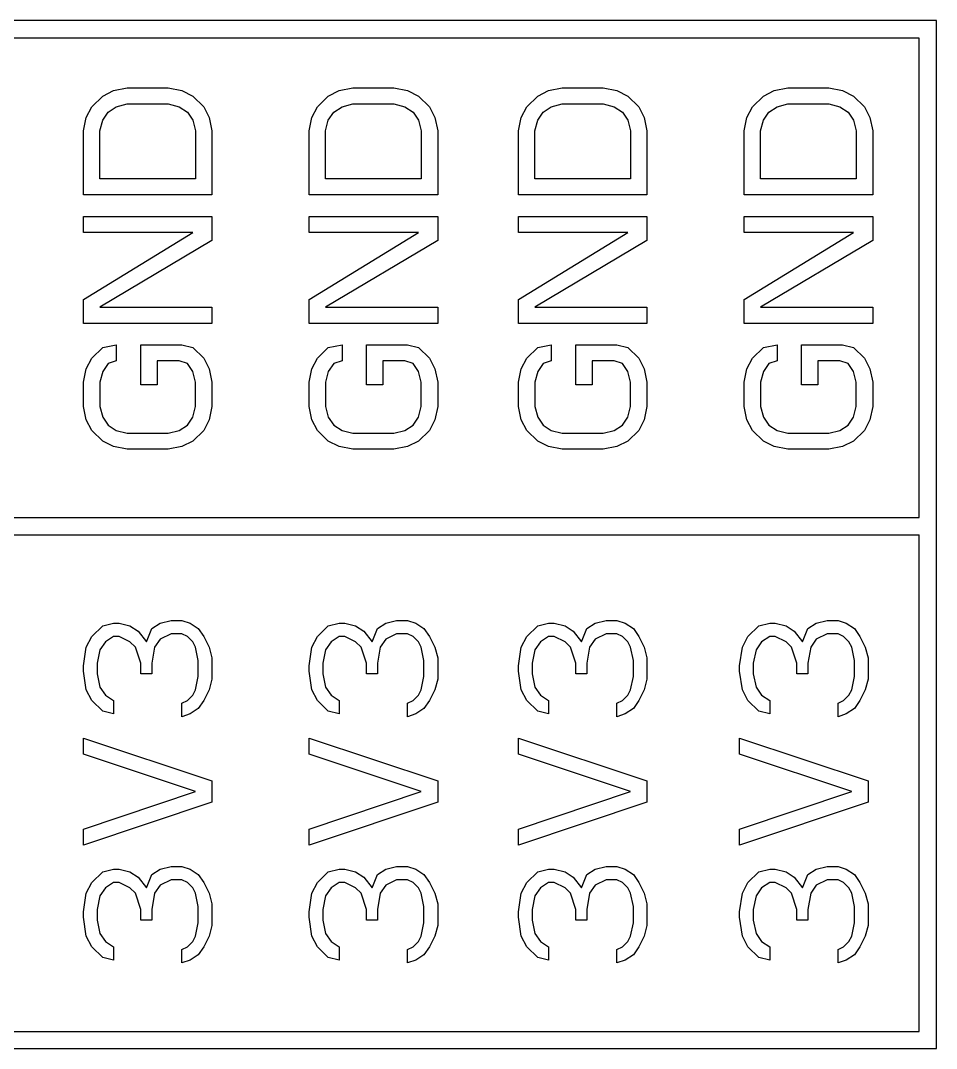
# Model space of a CAD drawing. Header units: millimetres. Extents: x 17383 to 35085, y 29540 to 59338.
# Drawn here: x 17473.86 to 17484.55, y 29677.6 to 29689.6 of the extents above; entities that cross this region are included whole.
import ezdxf

# ---------------------------------------------------------------- set-up
doc = ezdxf.new("R2010")
doc.units = ezdxf.units.MM

msp = doc.modelspace()

# ---------------------------------------------------------------- linework, layer by layer
at = {"color": 4, "linetype": 'Continuous'}
for p, q in [((17484.551, 29689.602), (17458.551, 29689.602)), ((17484.551, 29677.596), (17484.551, 29689.602)), ((17484.351, 29689.396), (17458.751, 29689.396)), ((17484.351, 29683.796), (17484.351, 29689.396)), ((17474.687, 29688.596), (17474.815, 29688.721)), ((17474.815, 29688.721), (17474.942, 29688.784)), ((17474.942, 29688.784), (17475.102, 29688.815)), ((17475.102, 29688.815), (17475.581, 29688.815)), ((17475.581, 29688.815), (17475.74, 29688.784)), ((17475.74, 29688.784), (17475.868, 29688.721)), ((17475.868, 29688.721), (17475.996, 29688.596)), ((17477.322, 29688.596), (17477.45, 29688.721)), ((17477.45, 29688.721), (17477.578, 29688.784)), ((17477.578, 29688.784), (17477.737, 29688.815)), ((17477.737, 29688.815), (17478.216, 29688.815)), ((17478.216, 29688.815), (17478.376, 29688.784)), ((17478.376, 29688.784), (17478.503, 29688.721)), ((17478.503, 29688.721), (17478.631, 29688.596)), ((17479.767, 29688.596), (17479.895, 29688.721)), ((17479.895, 29688.721), (17480.022, 29688.784)), ((17480.022, 29688.784), (17480.182, 29688.815)), ((17480.182, 29688.815), (17480.661, 29688.815)), ((17480.661, 29688.815), (17480.82, 29688.784)), ((17480.82, 29688.784), (17480.948, 29688.721)), ((17480.948, 29688.721), (17481.076, 29688.596)), ((17482.402, 29688.596), (17482.53, 29688.721)), ((17482.53, 29688.721), (17482.658, 29688.784)), ((17482.658, 29688.784), (17482.817, 29688.815)), ((17482.817, 29688.815), (17483.296, 29688.815)), ((17483.296, 29688.815), (17483.456, 29688.784)), ((17483.456, 29688.784), (17483.583, 29688.721)), ((17483.583, 29688.721), (17483.711, 29688.596)), ((17474.623, 29688.471), (17474.687, 29688.596)), ((17474.879, 29688.534), (17474.974, 29688.596)), ((17474.974, 29688.596), (17475.102, 29688.628)), ((17475.102, 29688.628), (17475.581, 29688.628)), ((17475.581, 29688.628), (17475.708, 29688.596)), ((17475.708, 29688.596), (17475.804, 29688.534)), ((17475.996, 29688.596), (17476.06, 29688.471)), ((17477.259, 29688.471), (17477.322, 29688.596)), ((17477.514, 29688.534), (17477.61, 29688.596)), ((17477.61, 29688.596), (17477.737, 29688.628)), ((17477.737, 29688.628), (17478.216, 29688.628)), ((17478.216, 29688.628), (17478.344, 29688.596)), ((17478.344, 29688.596), (17478.439, 29688.534)), ((17478.631, 29688.596), (17478.695, 29688.471)), ((17479.703, 29688.471), (17479.767, 29688.596)), ((17479.959, 29688.534), (17480.054, 29688.596)), ((17480.054, 29688.596), (17480.182, 29688.628)), ((17480.182, 29688.628), (17480.661, 29688.628)), ((17480.661, 29688.628), (17480.788, 29688.596)), ((17480.788, 29688.596), (17480.884, 29688.534)), ((17481.076, 29688.596), (17481.14, 29688.471)), ((17482.339, 29688.471), (17482.402, 29688.596)), ((17482.594, 29688.534), (17482.69, 29688.596)), ((17482.69, 29688.596), (17482.817, 29688.628)), ((17482.817, 29688.628), (17483.296, 29688.628)), ((17483.296, 29688.628), (17483.424, 29688.596)), ((17483.424, 29688.596), (17483.52, 29688.534)), ((17483.711, 29688.596), (17483.775, 29688.471)), ((17474.591, 29688.315), (17474.623, 29688.471)), ((17474.815, 29688.44), (17474.879, 29688.534)), ((17475.804, 29688.534), (17475.868, 29688.44)), ((17476.06, 29688.471), (17476.091, 29688.315)), ((17477.227, 29688.315), (17477.259, 29688.471)), ((17477.45, 29688.44), (17477.514, 29688.534)), ((17478.439, 29688.534), (17478.503, 29688.44)), ((17478.695, 29688.471), (17478.727, 29688.315)), ((17479.671, 29688.315), (17479.703, 29688.471)), ((17479.895, 29688.44), (17479.959, 29688.534)), ((17480.884, 29688.534), (17480.948, 29688.44)), ((17481.14, 29688.471), (17481.171, 29688.315)), ((17482.307, 29688.315), (17482.339, 29688.471)), ((17482.53, 29688.44), (17482.594, 29688.534)), ((17483.52, 29688.534), (17483.583, 29688.44)), ((17483.775, 29688.471), (17483.807, 29688.315)), ((17474.783, 29688.315), (17474.815, 29688.44)), ((17475.868, 29688.44), (17475.9, 29688.315)), ((17477.418, 29688.315), (17477.45, 29688.44)), ((17478.503, 29688.44), (17478.535, 29688.315)), ((17479.863, 29688.315), (17479.895, 29688.44)), ((17480.948, 29688.44), (17480.98, 29688.315)), ((17482.498, 29688.315), (17482.53, 29688.44)), ((17483.583, 29688.44), (17483.615, 29688.315)), ((17474.591, 29687.565), (17474.591, 29688.315)), ((17474.783, 29687.753), (17474.783, 29688.315)), ((17475.9, 29688.315), (17475.9, 29687.753)), ((17476.091, 29688.315), (17476.091, 29687.565)), ((17477.227, 29687.565), (17477.227, 29688.315)), ((17477.418, 29687.753), (17477.418, 29688.315)), ((17478.535, 29688.315), (17478.535, 29687.753)), ((17478.727, 29688.315), (17478.727, 29687.565)), ((17479.671, 29687.565), (17479.671, 29688.315)), ((17479.863, 29687.753), (17479.863, 29688.315)), ((17480.98, 29688.315), (17480.98, 29687.753)), ((17481.171, 29688.315), (17481.171, 29687.565)), ((17482.307, 29687.565), (17482.307, 29688.315)), ((17482.498, 29687.753), (17482.498, 29688.315)), ((17483.615, 29688.315), (17483.615, 29687.753)), ((17483.807, 29688.315), (17483.807, 29687.565)), ((17475.9, 29687.753), (17474.783, 29687.753)), ((17478.535, 29687.753), (17477.418, 29687.753)), ((17480.98, 29687.753), (17479.863, 29687.753)), ((17483.615, 29687.753), (17482.498, 29687.753)), ((17476.091, 29687.565), (17474.591, 29687.565)), ((17478.727, 29687.565), (17477.227, 29687.565)), ((17481.171, 29687.565), (17479.671, 29687.565)), ((17483.807, 29687.565), (17482.307, 29687.565)), ((17474.591, 29687.128), (17474.591, 29687.315)), ((17474.591, 29687.315), (17476.091, 29687.315)), ((17476.091, 29687.315), (17476.091, 29687.034)), ((17477.227, 29687.128), (17477.227, 29687.315)), ((17477.227, 29687.315), (17478.727, 29687.315)), ((17478.727, 29687.315), (17478.727, 29687.034)), ((17479.671, 29687.128), (17479.671, 29687.315)), ((17479.671, 29687.315), (17481.171, 29687.315)), ((17481.171, 29687.315), (17481.171, 29687.034)), ((17482.307, 29687.128), (17482.307, 29687.315)), ((17482.307, 29687.315), (17483.807, 29687.315)), ((17483.807, 29687.315), (17483.807, 29687.034)), ((17474.591, 29686.346), (17475.868, 29687.128)), ((17475.868, 29687.128), (17474.591, 29687.128)), ((17476.091, 29687.034), (17474.783, 29686.253)), ((17477.227, 29686.346), (17478.503, 29687.128)), ((17478.503, 29687.128), (17477.227, 29687.128)), ((17478.727, 29687.034), (17477.418, 29686.253)), ((17479.671, 29686.346), (17480.948, 29687.128)), ((17480.948, 29687.128), (17479.671, 29687.128)), ((17481.171, 29687.034), (17479.863, 29686.253)), ((17482.307, 29686.346), (17483.583, 29687.128)), ((17483.583, 29687.128), (17482.307, 29687.128)), ((17483.807, 29687.034), (17482.498, 29686.253)), ((17474.591, 29686.065), (17474.591, 29686.346)), ((17477.227, 29686.065), (17477.227, 29686.346)), ((17479.671, 29686.065), (17479.671, 29686.346)), ((17482.307, 29686.065), (17482.307, 29686.346)), ((17474.783, 29686.253), (17476.091, 29686.253)), ((17476.091, 29686.253), (17476.091, 29686.065)), ((17477.418, 29686.253), (17478.727, 29686.253)), ((17478.727, 29686.253), (17478.727, 29686.065)), ((17479.863, 29686.253), (17481.171, 29686.253)), ((17481.171, 29686.253), (17481.171, 29686.065)), ((17482.498, 29686.253), (17483.807, 29686.253)), ((17483.807, 29686.253), (17483.807, 29686.065)), ((17476.091, 29686.065), (17474.591, 29686.065)), ((17478.727, 29686.065), (17477.227, 29686.065)), ((17481.171, 29686.065), (17479.671, 29686.065)), ((17483.807, 29686.065), (17482.307, 29686.065)), ((17474.815, 29685.784), (17474.974, 29685.815)), ((17474.974, 29685.815), (17474.974, 29685.628)), ((17475.262, 29685.346), (17475.262, 29685.815)), ((17475.262, 29685.815), (17475.74, 29685.815)), ((17475.74, 29685.815), (17475.868, 29685.784)), ((17477.45, 29685.784), (17477.61, 29685.815)), ((17477.61, 29685.815), (17477.61, 29685.628)), ((17477.897, 29685.346), (17477.897, 29685.815)), ((17477.897, 29685.815), (17478.376, 29685.815)), ((17478.376, 29685.815), (17478.503, 29685.784)), ((17479.895, 29685.784), (17480.054, 29685.815)), ((17480.054, 29685.815), (17480.054, 29685.628)), ((17480.342, 29685.346), (17480.342, 29685.815)), ((17480.342, 29685.815), (17480.82, 29685.815)), ((17480.82, 29685.815), (17480.948, 29685.784)), ((17482.53, 29685.784), (17482.69, 29685.815)), ((17482.69, 29685.815), (17482.69, 29685.628)), ((17482.977, 29685.346), (17482.977, 29685.815)), ((17482.977, 29685.815), (17483.456, 29685.815)), ((17483.456, 29685.815), (17483.583, 29685.784)), ((17474.687, 29685.659), (17474.815, 29685.784)), ((17475.868, 29685.784), (17475.996, 29685.659)), ((17477.322, 29685.659), (17477.45, 29685.784)), ((17478.503, 29685.784), (17478.631, 29685.659)), ((17479.767, 29685.659), (17479.895, 29685.784)), ((17480.948, 29685.784), (17481.076, 29685.659)), ((17482.402, 29685.659), (17482.53, 29685.784)), ((17483.583, 29685.784), (17483.711, 29685.659)), ((17474.623, 29685.534), (17474.687, 29685.659)), ((17474.879, 29685.596), (17474.815, 29685.503)), ((17474.974, 29685.628), (17474.879, 29685.596)), ((17475.453, 29685.628), (17475.453, 29685.346)), ((17475.708, 29685.628), (17475.453, 29685.628)), ((17475.804, 29685.596), (17475.708, 29685.628)), ((17475.868, 29685.503), (17475.804, 29685.596)), ((17475.996, 29685.659), (17476.06, 29685.534)), ((17477.259, 29685.534), (17477.322, 29685.659)), ((17477.514, 29685.596), (17477.45, 29685.503)), ((17477.61, 29685.628), (17477.514, 29685.596)), ((17478.088, 29685.628), (17478.088, 29685.346)), ((17478.344, 29685.628), (17478.088, 29685.628)), ((17478.439, 29685.596), (17478.344, 29685.628)), ((17478.503, 29685.503), (17478.439, 29685.596)), ((17478.631, 29685.659), (17478.695, 29685.534)), ((17479.703, 29685.534), (17479.767, 29685.659)), ((17479.959, 29685.596), (17479.895, 29685.503)), ((17480.054, 29685.628), (17479.959, 29685.596)), ((17480.533, 29685.628), (17480.533, 29685.346)), ((17480.788, 29685.628), (17480.533, 29685.628)), ((17480.884, 29685.596), (17480.788, 29685.628)), ((17480.948, 29685.503), (17480.884, 29685.596)), ((17481.076, 29685.659), (17481.14, 29685.534)), ((17482.339, 29685.534), (17482.402, 29685.659)), ((17482.594, 29685.596), (17482.53, 29685.503)), ((17482.69, 29685.628), (17482.594, 29685.596)), ((17483.168, 29685.628), (17483.168, 29685.346)), ((17483.424, 29685.628), (17483.168, 29685.628)), ((17483.52, 29685.596), (17483.424, 29685.628)), ((17483.583, 29685.503), (17483.52, 29685.596)), ((17483.711, 29685.659), (17483.775, 29685.534)), ((17474.591, 29685.378), (17474.623, 29685.534)), ((17474.815, 29685.503), (17474.783, 29685.378)), ((17475.9, 29685.378), (17475.868, 29685.503)), ((17476.06, 29685.534), (17476.091, 29685.378)), ((17477.227, 29685.378), (17477.259, 29685.534)), ((17477.45, 29685.503), (17477.418, 29685.378)), ((17478.535, 29685.378), (17478.503, 29685.503)), ((17478.695, 29685.534), (17478.727, 29685.378)), ((17479.671, 29685.378), (17479.703, 29685.534)), ((17479.895, 29685.503), (17479.863, 29685.378)), ((17480.98, 29685.378), (17480.948, 29685.503)), ((17481.14, 29685.534), (17481.171, 29685.378)), ((17482.307, 29685.378), (17482.339, 29685.534)), ((17482.53, 29685.503), (17482.498, 29685.378)), ((17483.615, 29685.378), (17483.583, 29685.503)), ((17483.775, 29685.534), (17483.807, 29685.378)), ((17474.591, 29685.096), (17474.591, 29685.378)), ((17474.783, 29685.378), (17474.783, 29685.096)), ((17475.453, 29685.346), (17475.262, 29685.346)), ((17475.9, 29685.096), (17475.9, 29685.378)), ((17476.091, 29685.378), (17476.091, 29685.096)), ((17477.227, 29685.096), (17477.227, 29685.378)), ((17477.418, 29685.378), (17477.418, 29685.096)), ((17478.088, 29685.346), (17477.897, 29685.346)), ((17478.535, 29685.096), (17478.535, 29685.378)), ((17478.727, 29685.378), (17478.727, 29685.096)), ((17479.671, 29685.096), (17479.671, 29685.378)), ((17479.863, 29685.378), (17479.863, 29685.096)), ((17480.533, 29685.346), (17480.342, 29685.346)), ((17480.98, 29685.096), (17480.98, 29685.378)), ((17481.171, 29685.378), (17481.171, 29685.096)), ((17482.307, 29685.096), (17482.307, 29685.378)), ((17482.498, 29685.378), (17482.498, 29685.096)), ((17483.168, 29685.346), (17482.977, 29685.346)), ((17483.615, 29685.096), (17483.615, 29685.378)), ((17483.807, 29685.378), (17483.807, 29685.096)), ((17474.623, 29684.94), (17474.591, 29685.096)), ((17474.783, 29685.096), (17474.815, 29684.971)), ((17475.868, 29684.971), (17475.9, 29685.096)), ((17476.091, 29685.096), (17476.06, 29684.94)), ((17477.259, 29684.94), (17477.227, 29685.096)), ((17477.418, 29685.096), (17477.45, 29684.971)), ((17478.503, 29684.971), (17478.535, 29685.096)), ((17478.727, 29685.096), (17478.695, 29684.94)), ((17479.703, 29684.94), (17479.671, 29685.096)), ((17479.863, 29685.096), (17479.895, 29684.971)), ((17480.948, 29684.971), (17480.98, 29685.096)), ((17481.171, 29685.096), (17481.14, 29684.94)), ((17482.339, 29684.94), (17482.307, 29685.096)), ((17482.498, 29685.096), (17482.53, 29684.971)), ((17483.583, 29684.971), (17483.615, 29685.096)), ((17483.807, 29685.096), (17483.775, 29684.94)), ((17474.687, 29684.815), (17474.623, 29684.94)), ((17474.815, 29684.971), (17474.879, 29684.878)), ((17474.879, 29684.878), (17474.974, 29684.815)), ((17475.708, 29684.815), (17475.804, 29684.878)), ((17475.804, 29684.878), (17475.868, 29684.971)), ((17476.06, 29684.94), (17475.996, 29684.815)), ((17477.322, 29684.815), (17477.259, 29684.94)), ((17477.45, 29684.971), (17477.514, 29684.878)), ((17477.514, 29684.878), (17477.61, 29684.815)), ((17478.344, 29684.815), (17478.439, 29684.878)), ((17478.439, 29684.878), (17478.503, 29684.971)), ((17478.695, 29684.94), (17478.631, 29684.815)), ((17479.767, 29684.815), (17479.703, 29684.94)), ((17479.895, 29684.971), (17479.959, 29684.878)), ((17479.959, 29684.878), (17480.054, 29684.815)), ((17480.788, 29684.815), (17480.884, 29684.878)), ((17480.884, 29684.878), (17480.948, 29684.971)), ((17481.14, 29684.94), (17481.076, 29684.815)), ((17482.402, 29684.815), (17482.339, 29684.94)), ((17482.53, 29684.971), (17482.594, 29684.878)), ((17482.594, 29684.878), (17482.69, 29684.815)), ((17483.424, 29684.815), (17483.52, 29684.878)), ((17483.52, 29684.878), (17483.583, 29684.971)), ((17483.775, 29684.94), (17483.711, 29684.815)), ((17474.815, 29684.69), (17474.687, 29684.815)), ((17474.974, 29684.815), (17475.102, 29684.784)), ((17475.102, 29684.784), (17475.581, 29684.784)), ((17475.581, 29684.784), (17475.708, 29684.815)), ((17475.996, 29684.815), (17475.868, 29684.69)), ((17477.45, 29684.69), (17477.322, 29684.815)), ((17477.61, 29684.815), (17477.737, 29684.784)), ((17477.737, 29684.784), (17478.216, 29684.784)), ((17478.216, 29684.784), (17478.344, 29684.815)), ((17478.631, 29684.815), (17478.503, 29684.69)), ((17479.895, 29684.69), (17479.767, 29684.815)), ((17480.054, 29684.815), (17480.182, 29684.784)), ((17480.182, 29684.784), (17480.661, 29684.784)), ((17480.661, 29684.784), (17480.788, 29684.815)), ((17481.076, 29684.815), (17480.948, 29684.69)), ((17482.53, 29684.69), (17482.402, 29684.815)), ((17482.69, 29684.815), (17482.817, 29684.784)), ((17482.817, 29684.784), (17483.296, 29684.784)), ((17483.296, 29684.784), (17483.424, 29684.815)), ((17483.711, 29684.815), (17483.583, 29684.69)), ((17474.942, 29684.628), (17474.815, 29684.69)), ((17475.102, 29684.596), (17474.942, 29684.628)), ((17475.74, 29684.628), (17475.581, 29684.596)), ((17475.868, 29684.69), (17475.74, 29684.628)), ((17477.578, 29684.628), (17477.45, 29684.69)), ((17477.737, 29684.596), (17477.578, 29684.628)), ((17478.376, 29684.628), (17478.216, 29684.596)), ((17478.503, 29684.69), (17478.376, 29684.628)), ((17480.022, 29684.628), (17479.895, 29684.69)), ((17480.182, 29684.596), (17480.022, 29684.628)), ((17480.82, 29684.628), (17480.661, 29684.596)), ((17480.948, 29684.69), (17480.82, 29684.628)), ((17482.658, 29684.628), (17482.53, 29684.69)), ((17482.817, 29684.596), (17482.658, 29684.628)), ((17483.456, 29684.628), (17483.296, 29684.596)), ((17483.583, 29684.69), (17483.456, 29684.628)), ((17475.581, 29684.596), (17475.102, 29684.596)), ((17478.216, 29684.596), (17477.737, 29684.596)), ((17480.661, 29684.596), (17480.182, 29684.596)), ((17483.296, 29684.596), (17482.817, 29684.596)), ((17458.751, 29683.796), (17484.351, 29683.796)), ((17458.751, 29683.596), (17484.351, 29683.596)), ((17484.351, 29677.796), (17484.351, 29683.596)), ((17475.485, 29682.565), (17475.613, 29682.596)), ((17475.613, 29682.596), (17475.74, 29682.596)), ((17475.74, 29682.596), (17475.836, 29682.565)), ((17478.12, 29682.565), (17478.248, 29682.596)), ((17478.248, 29682.596), (17478.376, 29682.596)), ((17478.376, 29682.596), (17478.471, 29682.565)), ((17480.565, 29682.565), (17480.693, 29682.596)), ((17480.693, 29682.596), (17480.82, 29682.596)), ((17480.82, 29682.596), (17480.916, 29682.565)), ((17483.147, 29682.565), (17483.274, 29682.596)), ((17483.274, 29682.596), (17483.402, 29682.596)), ((17483.402, 29682.596), (17483.498, 29682.565)), ((17474.687, 29682.409), (17474.815, 29682.534)), ((17474.815, 29682.534), (17474.942, 29682.565)), ((17474.942, 29682.565), (17475.006, 29682.565)), ((17475.006, 29682.565), (17475.134, 29682.534)), ((17475.134, 29682.534), (17475.23, 29682.471)), ((17475.23, 29682.471), (17475.325, 29682.346)), ((17475.325, 29682.346), (17475.389, 29682.503)), ((17475.389, 29682.503), (17475.485, 29682.565)), ((17475.836, 29682.565), (17475.932, 29682.503)), ((17475.932, 29682.503), (17475.996, 29682.409)), ((17477.322, 29682.409), (17477.45, 29682.534)), ((17477.45, 29682.534), (17477.578, 29682.565)), ((17477.578, 29682.565), (17477.642, 29682.565)), ((17477.642, 29682.565), (17477.769, 29682.534)), ((17477.769, 29682.534), (17477.865, 29682.471)), ((17477.865, 29682.471), (17477.961, 29682.346)), ((17477.961, 29682.346), (17478.024, 29682.503)), ((17478.024, 29682.503), (17478.12, 29682.565)), ((17478.471, 29682.565), (17478.567, 29682.503)), ((17478.567, 29682.503), (17478.631, 29682.409)), ((17479.767, 29682.409), (17479.895, 29682.534)), ((17479.895, 29682.534), (17480.022, 29682.565)), ((17480.022, 29682.565), (17480.086, 29682.565)), ((17480.086, 29682.565), (17480.214, 29682.534)), ((17480.214, 29682.534), (17480.31, 29682.471)), ((17480.31, 29682.471), (17480.405, 29682.346)), ((17480.405, 29682.346), (17480.469, 29682.503)), ((17480.469, 29682.503), (17480.565, 29682.565)), ((17480.916, 29682.565), (17481.012, 29682.503)), ((17481.012, 29682.503), (17481.076, 29682.409)), ((17482.349, 29682.409), (17482.476, 29682.534)), ((17482.476, 29682.534), (17482.604, 29682.565)), ((17482.604, 29682.565), (17482.668, 29682.565)), ((17482.668, 29682.565), (17482.796, 29682.534)), ((17482.796, 29682.534), (17482.891, 29682.471)), ((17482.891, 29682.471), (17482.987, 29682.346)), ((17482.987, 29682.346), (17483.051, 29682.503)), ((17483.051, 29682.503), (17483.147, 29682.565)), ((17483.498, 29682.565), (17483.593, 29682.503)), ((17483.593, 29682.503), (17483.657, 29682.409)), ((17474.623, 29682.284), (17474.687, 29682.409)), ((17474.847, 29682.346), (17474.783, 29682.253)), ((17474.942, 29682.409), (17474.847, 29682.346)), ((17475.006, 29682.409), (17474.942, 29682.409)), ((17475.134, 29682.346), (17475.006, 29682.409)), ((17475.198, 29682.284), (17475.134, 29682.346)), ((17475.485, 29682.378), (17475.421, 29682.284)), ((17475.613, 29682.44), (17475.485, 29682.378)), ((17475.74, 29682.44), (17475.613, 29682.44)), ((17475.804, 29682.409), (17475.74, 29682.44)), ((17475.868, 29682.346), (17475.804, 29682.409)), ((17475.9, 29682.284), (17475.868, 29682.346)), ((17475.996, 29682.409), (17476.06, 29682.284)), ((17477.259, 29682.284), (17477.322, 29682.409)), ((17477.482, 29682.346), (17477.418, 29682.253)), ((17477.578, 29682.409), (17477.482, 29682.346)), ((17477.642, 29682.409), (17477.578, 29682.409)), ((17477.769, 29682.346), (17477.642, 29682.409)), ((17477.833, 29682.284), (17477.769, 29682.346)), ((17478.12, 29682.378), (17478.056, 29682.284)), ((17478.248, 29682.44), (17478.12, 29682.378)), ((17478.376, 29682.44), (17478.248, 29682.44)), ((17478.439, 29682.409), (17478.376, 29682.44)), ((17478.503, 29682.346), (17478.439, 29682.409)), ((17478.535, 29682.284), (17478.503, 29682.346)), ((17478.631, 29682.409), (17478.695, 29682.284)), ((17479.703, 29682.284), (17479.767, 29682.409)), ((17479.927, 29682.346), (17479.863, 29682.253)), ((17480.022, 29682.409), (17479.927, 29682.346)), ((17480.086, 29682.409), (17480.022, 29682.409)), ((17480.214, 29682.346), (17480.086, 29682.409)), ((17480.278, 29682.284), (17480.214, 29682.346)), ((17480.565, 29682.378), (17480.501, 29682.284)), ((17480.693, 29682.44), (17480.565, 29682.378)), ((17480.82, 29682.44), (17480.693, 29682.44)), ((17480.884, 29682.409), (17480.82, 29682.44)), ((17480.948, 29682.346), (17480.884, 29682.409)), ((17480.98, 29682.284), (17480.948, 29682.346)), ((17481.076, 29682.409), (17481.14, 29682.284)), ((17482.285, 29682.284), (17482.349, 29682.409)), ((17482.508, 29682.346), (17482.445, 29682.253)), ((17482.604, 29682.409), (17482.508, 29682.346)), ((17482.668, 29682.409), (17482.604, 29682.409)), ((17482.796, 29682.346), (17482.668, 29682.409)), ((17482.859, 29682.284), (17482.796, 29682.346)), ((17483.147, 29682.378), (17483.083, 29682.284)), ((17483.274, 29682.44), (17483.147, 29682.378)), ((17483.402, 29682.44), (17483.274, 29682.44)), ((17483.466, 29682.409), (17483.402, 29682.44)), ((17483.53, 29682.346), (17483.466, 29682.409)), ((17483.562, 29682.284), (17483.53, 29682.346)), ((17483.657, 29682.409), (17483.721, 29682.284)), ((17474.591, 29682.065), (17474.623, 29682.284)), ((17474.783, 29682.253), (17474.751, 29682.096)), ((17475.262, 29682.096), (17475.198, 29682.284)), ((17475.421, 29682.284), (17475.389, 29682.096)), ((17475.932, 29682.128), (17475.9, 29682.284)), ((17476.06, 29682.284), (17476.091, 29682.159)), ((17477.227, 29682.065), (17477.259, 29682.284)), ((17477.418, 29682.253), (17477.386, 29682.096)), ((17477.897, 29682.096), (17477.833, 29682.284)), ((17478.056, 29682.284), (17478.024, 29682.096)), ((17478.567, 29682.128), (17478.535, 29682.284)), ((17478.695, 29682.284), (17478.727, 29682.159)), ((17479.671, 29682.065), (17479.703, 29682.284)), ((17479.863, 29682.253), (17479.831, 29682.096)), ((17480.342, 29682.096), (17480.278, 29682.284)), ((17480.501, 29682.284), (17480.469, 29682.096)), ((17481.012, 29682.128), (17480.98, 29682.284)), ((17481.14, 29682.284), (17481.171, 29682.159)), ((17482.253, 29682.065), (17482.285, 29682.284)), ((17482.445, 29682.253), (17482.413, 29682.096)), ((17482.923, 29682.096), (17482.859, 29682.284)), ((17483.083, 29682.284), (17483.051, 29682.096)), ((17483.593, 29682.128), (17483.562, 29682.284)), ((17483.721, 29682.284), (17483.753, 29682.159)), ((17474.751, 29682.096), (17474.751, 29681.971)), ((17475.262, 29681.971), (17475.262, 29682.096)), ((17475.389, 29682.096), (17475.389, 29681.971)), ((17475.932, 29681.94), (17475.932, 29682.128)), ((17476.091, 29682.159), (17476.091, 29681.909)), ((17477.386, 29682.096), (17477.386, 29681.971)), ((17477.897, 29681.971), (17477.897, 29682.096)), ((17478.024, 29682.096), (17478.024, 29681.971)), ((17478.567, 29681.94), (17478.567, 29682.128)), ((17478.727, 29682.159), (17478.727, 29681.909)), ((17479.831, 29682.096), (17479.831, 29681.971)), ((17480.342, 29681.971), (17480.342, 29682.096)), ((17480.469, 29682.096), (17480.469, 29681.971)), ((17481.012, 29681.94), (17481.012, 29682.128)), ((17481.171, 29682.159), (17481.171, 29681.909)), ((17482.413, 29682.096), (17482.413, 29681.971)), ((17482.923, 29681.971), (17482.923, 29682.096)), ((17483.051, 29682.096), (17483.051, 29681.971)), ((17483.593, 29681.94), (17483.593, 29682.128)), ((17483.753, 29682.159), (17483.753, 29681.909)), ((17474.591, 29682.003), (17474.591, 29682.065)), ((17474.623, 29681.784), (17474.591, 29682.003)), ((17477.227, 29682.003), (17477.227, 29682.065)), ((17477.259, 29681.784), (17477.227, 29682.003)), ((17479.671, 29682.003), (17479.671, 29682.065)), ((17479.703, 29681.784), (17479.671, 29682.003)), ((17482.253, 29682.003), (17482.253, 29682.065)), ((17482.285, 29681.784), (17482.253, 29682.003)), ((17474.751, 29681.971), (17474.783, 29681.815)), ((17475.389, 29681.971), (17475.262, 29681.971)), ((17475.9, 29681.784), (17475.932, 29681.94)), ((17476.091, 29681.909), (17476.06, 29681.784)), ((17477.386, 29681.971), (17477.418, 29681.815)), ((17478.024, 29681.971), (17477.897, 29681.971)), ((17478.535, 29681.784), (17478.567, 29681.94)), ((17478.727, 29681.909), (17478.695, 29681.784)), ((17479.831, 29681.971), (17479.863, 29681.815)), ((17480.469, 29681.971), (17480.342, 29681.971)), ((17480.98, 29681.784), (17481.012, 29681.94)), ((17481.171, 29681.909), (17481.14, 29681.784)), ((17482.413, 29681.971), (17482.445, 29681.815)), ((17483.051, 29681.971), (17482.923, 29681.971)), ((17483.562, 29681.784), (17483.593, 29681.94)), ((17483.753, 29681.909), (17483.721, 29681.784)), ((17474.687, 29681.659), (17474.623, 29681.784)), ((17474.783, 29681.815), (17474.847, 29681.721)), ((17475.868, 29681.721), (17475.9, 29681.784)), ((17476.06, 29681.784), (17475.996, 29681.659)), ((17477.322, 29681.659), (17477.259, 29681.784)), ((17477.418, 29681.815), (17477.482, 29681.721)), ((17478.503, 29681.721), (17478.535, 29681.784)), ((17478.695, 29681.784), (17478.631, 29681.659)), ((17479.767, 29681.659), (17479.703, 29681.784)), ((17479.863, 29681.815), (17479.927, 29681.721)), ((17480.948, 29681.721), (17480.98, 29681.784)), ((17481.14, 29681.784), (17481.076, 29681.659)), ((17482.349, 29681.659), (17482.285, 29681.784)), ((17482.445, 29681.815), (17482.508, 29681.721)), ((17483.53, 29681.721), (17483.562, 29681.784)), ((17483.721, 29681.784), (17483.657, 29681.659)), ((17474.815, 29681.534), (17474.687, 29681.659)), ((17474.847, 29681.721), (17474.942, 29681.659)), ((17474.942, 29681.659), (17474.942, 29681.503)), ((17475.74, 29681.628), (17475.804, 29681.659)), ((17475.74, 29681.471), (17475.74, 29681.628)), ((17475.804, 29681.659), (17475.868, 29681.721)), ((17475.996, 29681.659), (17475.932, 29681.565)), ((17477.45, 29681.534), (17477.322, 29681.659)), ((17477.482, 29681.721), (17477.578, 29681.659)), ((17477.578, 29681.659), (17477.578, 29681.503)), ((17478.376, 29681.628), (17478.439, 29681.659)), ((17478.376, 29681.471), (17478.376, 29681.628)), ((17478.439, 29681.659), (17478.503, 29681.721)), ((17478.631, 29681.659), (17478.567, 29681.565)), ((17479.895, 29681.534), (17479.767, 29681.659)), ((17479.927, 29681.721), (17480.022, 29681.659)), ((17480.022, 29681.659), (17480.022, 29681.503)), ((17480.82, 29681.628), (17480.884, 29681.659)), ((17480.82, 29681.471), (17480.82, 29681.628)), ((17480.884, 29681.659), (17480.948, 29681.721)), ((17481.076, 29681.659), (17481.012, 29681.565)), ((17482.476, 29681.534), (17482.349, 29681.659)), ((17482.508, 29681.721), (17482.604, 29681.659)), ((17482.604, 29681.659), (17482.604, 29681.503)), ((17483.402, 29681.628), (17483.466, 29681.659)), ((17483.402, 29681.471), (17483.402, 29681.628)), ((17483.466, 29681.659), (17483.53, 29681.721)), ((17483.657, 29681.659), (17483.593, 29681.565)), ((17474.942, 29681.503), (17474.815, 29681.534)), ((17475.836, 29681.503), (17475.74, 29681.471)), ((17475.932, 29681.565), (17475.836, 29681.503)), ((17477.578, 29681.503), (17477.45, 29681.534)), ((17478.471, 29681.503), (17478.376, 29681.471)), ((17478.567, 29681.565), (17478.471, 29681.503)), ((17480.022, 29681.503), (17479.895, 29681.534)), ((17480.916, 29681.503), (17480.82, 29681.471)), ((17481.012, 29681.565), (17480.916, 29681.503)), ((17482.604, 29681.503), (17482.476, 29681.534)), ((17483.498, 29681.503), (17483.402, 29681.471)), ((17483.593, 29681.565), (17483.498, 29681.503)), ((17474.591, 29681.034), (17474.591, 29681.221)), ((17474.591, 29681.221), (17476.091, 29680.721)), ((17477.227, 29681.034), (17477.227, 29681.221)), ((17477.227, 29681.221), (17478.727, 29680.721)), ((17479.671, 29681.034), (17479.671, 29681.221)), ((17479.671, 29681.221), (17481.171, 29680.721)), ((17482.253, 29681.034), (17482.253, 29681.221)), ((17482.253, 29681.221), (17483.753, 29680.721)), ((17475.9, 29680.596), (17474.591, 29681.034)), ((17478.535, 29680.596), (17477.227, 29681.034)), ((17480.98, 29680.596), (17479.671, 29681.034)), ((17483.562, 29680.596), (17482.253, 29681.034)), ((17476.091, 29680.721), (17476.091, 29680.471)), ((17478.727, 29680.721), (17478.727, 29680.471)), ((17481.171, 29680.721), (17481.171, 29680.471)), ((17483.753, 29680.721), (17483.753, 29680.471)), ((17474.591, 29680.159), (17475.9, 29680.596)), ((17477.227, 29680.159), (17478.535, 29680.596)), ((17479.671, 29680.159), (17480.98, 29680.596)), ((17482.253, 29680.159), (17483.562, 29680.596)), ((17476.091, 29680.471), (17474.591, 29679.971)), ((17478.727, 29680.471), (17477.227, 29679.971)), ((17481.171, 29680.471), (17479.671, 29679.971)), ((17483.753, 29680.471), (17482.253, 29679.971)), ((17474.591, 29679.971), (17474.591, 29680.159)), ((17477.227, 29679.971), (17477.227, 29680.159)), ((17479.671, 29679.971), (17479.671, 29680.159)), ((17482.253, 29679.971), (17482.253, 29680.159)), ((17475.485, 29679.69), (17475.613, 29679.721)), ((17475.613, 29679.721), (17475.74, 29679.721)), ((17475.74, 29679.721), (17475.836, 29679.69)), ((17478.12, 29679.69), (17478.248, 29679.721)), ((17478.248, 29679.721), (17478.376, 29679.721)), ((17478.376, 29679.721), (17478.471, 29679.69)), ((17480.565, 29679.69), (17480.693, 29679.721)), ((17480.693, 29679.721), (17480.82, 29679.721)), ((17480.82, 29679.721), (17480.916, 29679.69)), ((17483.147, 29679.69), (17483.274, 29679.721)), ((17483.274, 29679.721), (17483.402, 29679.721)), ((17483.402, 29679.721), (17483.498, 29679.69)), ((17474.687, 29679.534), (17474.815, 29679.659)), ((17474.815, 29679.659), (17474.942, 29679.69)), ((17474.942, 29679.69), (17475.006, 29679.69)), ((17475.006, 29679.69), (17475.134, 29679.659)), ((17475.134, 29679.659), (17475.23, 29679.596)), ((17475.23, 29679.596), (17475.325, 29679.471)), ((17475.325, 29679.471), (17475.389, 29679.628)), ((17475.389, 29679.628), (17475.485, 29679.69)), ((17475.836, 29679.69), (17475.932, 29679.628)), ((17475.932, 29679.628), (17475.996, 29679.534)), ((17477.322, 29679.534), (17477.45, 29679.659)), ((17477.45, 29679.659), (17477.578, 29679.69)), ((17477.578, 29679.69), (17477.642, 29679.69)), ((17477.642, 29679.69), (17477.769, 29679.659)), ((17477.769, 29679.659), (17477.865, 29679.596)), ((17477.865, 29679.596), (17477.961, 29679.471)), ((17477.961, 29679.471), (17478.024, 29679.628)), ((17478.024, 29679.628), (17478.12, 29679.69)), ((17478.471, 29679.69), (17478.567, 29679.628)), ((17478.567, 29679.628), (17478.631, 29679.534)), ((17479.767, 29679.534), (17479.895, 29679.659)), ((17479.895, 29679.659), (17480.022, 29679.69)), ((17480.022, 29679.69), (17480.086, 29679.69)), ((17480.086, 29679.69), (17480.214, 29679.659)), ((17480.214, 29679.659), (17480.31, 29679.596)), ((17480.31, 29679.596), (17480.405, 29679.471)), ((17480.405, 29679.471), (17480.469, 29679.628)), ((17480.469, 29679.628), (17480.565, 29679.69)), ((17480.916, 29679.69), (17481.012, 29679.628)), ((17481.012, 29679.628), (17481.076, 29679.534)), ((17482.349, 29679.534), (17482.476, 29679.659)), ((17482.476, 29679.659), (17482.604, 29679.69)), ((17482.604, 29679.69), (17482.668, 29679.69)), ((17482.668, 29679.69), (17482.796, 29679.659)), ((17482.796, 29679.659), (17482.891, 29679.596)), ((17482.891, 29679.596), (17482.987, 29679.471)), ((17482.987, 29679.471), (17483.051, 29679.628)), ((17483.051, 29679.628), (17483.147, 29679.69)), ((17483.498, 29679.69), (17483.593, 29679.628)), ((17483.593, 29679.628), (17483.657, 29679.534)), ((17474.623, 29679.409), (17474.687, 29679.534)), ((17474.847, 29679.471), (17474.783, 29679.378)), ((17474.942, 29679.534), (17474.847, 29679.471)), ((17475.006, 29679.534), (17474.942, 29679.534)), ((17475.134, 29679.471), (17475.006, 29679.534)), ((17475.198, 29679.409), (17475.134, 29679.471)), ((17475.485, 29679.503), (17475.421, 29679.409)), ((17475.613, 29679.565), (17475.485, 29679.503)), ((17475.74, 29679.565), (17475.613, 29679.565)), ((17475.804, 29679.534), (17475.74, 29679.565)), ((17475.868, 29679.471), (17475.804, 29679.534)), ((17475.9, 29679.409), (17475.868, 29679.471)), ((17475.996, 29679.534), (17476.06, 29679.409)), ((17477.259, 29679.409), (17477.322, 29679.534)), ((17477.482, 29679.471), (17477.418, 29679.378)), ((17477.578, 29679.534), (17477.482, 29679.471)), ((17477.642, 29679.534), (17477.578, 29679.534)), ((17477.769, 29679.471), (17477.642, 29679.534)), ((17477.833, 29679.409), (17477.769, 29679.471)), ((17478.12, 29679.503), (17478.056, 29679.409)), ((17478.248, 29679.565), (17478.12, 29679.503)), ((17478.376, 29679.565), (17478.248, 29679.565)), ((17478.439, 29679.534), (17478.376, 29679.565)), ((17478.503, 29679.471), (17478.439, 29679.534)), ((17478.535, 29679.409), (17478.503, 29679.471)), ((17478.631, 29679.534), (17478.695, 29679.409)), ((17479.703, 29679.409), (17479.767, 29679.534)), ((17479.927, 29679.471), (17479.863, 29679.378)), ((17480.022, 29679.534), (17479.927, 29679.471)), ((17480.086, 29679.534), (17480.022, 29679.534)), ((17480.214, 29679.471), (17480.086, 29679.534)), ((17480.278, 29679.409), (17480.214, 29679.471)), ((17480.565, 29679.503), (17480.501, 29679.409)), ((17480.693, 29679.565), (17480.565, 29679.503)), ((17480.82, 29679.565), (17480.693, 29679.565)), ((17480.884, 29679.534), (17480.82, 29679.565)), ((17480.948, 29679.471), (17480.884, 29679.534)), ((17480.98, 29679.409), (17480.948, 29679.471)), ((17481.076, 29679.534), (17481.14, 29679.409)), ((17482.285, 29679.409), (17482.349, 29679.534)), ((17482.508, 29679.471), (17482.445, 29679.378)), ((17482.604, 29679.534), (17482.508, 29679.471)), ((17482.668, 29679.534), (17482.604, 29679.534)), ((17482.796, 29679.471), (17482.668, 29679.534)), ((17482.859, 29679.409), (17482.796, 29679.471)), ((17483.147, 29679.503), (17483.083, 29679.409)), ((17483.274, 29679.565), (17483.147, 29679.503)), ((17483.402, 29679.565), (17483.274, 29679.565)), ((17483.466, 29679.534), (17483.402, 29679.565)), ((17483.53, 29679.471), (17483.466, 29679.534)), ((17483.562, 29679.409), (17483.53, 29679.471)), ((17483.657, 29679.534), (17483.721, 29679.409)), ((17474.591, 29679.19), (17474.623, 29679.409)), ((17474.783, 29679.378), (17474.751, 29679.221)), ((17475.262, 29679.221), (17475.198, 29679.409)), ((17475.421, 29679.409), (17475.389, 29679.221)), ((17475.932, 29679.253), (17475.9, 29679.409)), ((17476.06, 29679.409), (17476.091, 29679.284)), ((17477.227, 29679.19), (17477.259, 29679.409)), ((17477.418, 29679.378), (17477.386, 29679.221)), ((17477.897, 29679.221), (17477.833, 29679.409)), ((17478.056, 29679.409), (17478.024, 29679.221)), ((17478.567, 29679.253), (17478.535, 29679.409)), ((17478.695, 29679.409), (17478.727, 29679.284)), ((17479.671, 29679.19), (17479.703, 29679.409)), ((17479.863, 29679.378), (17479.831, 29679.221)), ((17480.342, 29679.221), (17480.278, 29679.409)), ((17480.501, 29679.409), (17480.469, 29679.221)), ((17481.012, 29679.253), (17480.98, 29679.409)), ((17481.14, 29679.409), (17481.171, 29679.284)), ((17482.253, 29679.19), (17482.285, 29679.409)), ((17482.445, 29679.378), (17482.413, 29679.221)), ((17482.923, 29679.221), (17482.859, 29679.409)), ((17483.083, 29679.409), (17483.051, 29679.221)), ((17483.593, 29679.253), (17483.562, 29679.409)), ((17483.721, 29679.409), (17483.753, 29679.284)), ((17474.751, 29679.221), (17474.751, 29679.096)), ((17475.262, 29679.096), (17475.262, 29679.221)), ((17475.389, 29679.221), (17475.389, 29679.096)), ((17475.932, 29679.065), (17475.932, 29679.253)), ((17476.091, 29679.284), (17476.091, 29679.034)), ((17477.386, 29679.221), (17477.386, 29679.096)), ((17477.897, 29679.096), (17477.897, 29679.221)), ((17478.024, 29679.221), (17478.024, 29679.096)), ((17478.567, 29679.065), (17478.567, 29679.253)), ((17478.727, 29679.284), (17478.727, 29679.034)), ((17479.831, 29679.221), (17479.831, 29679.096)), ((17480.342, 29679.096), (17480.342, 29679.221)), ((17480.469, 29679.221), (17480.469, 29679.096)), ((17481.012, 29679.065), (17481.012, 29679.253)), ((17481.171, 29679.284), (17481.171, 29679.034)), ((17482.413, 29679.221), (17482.413, 29679.096)), ((17482.923, 29679.096), (17482.923, 29679.221)), ((17483.051, 29679.221), (17483.051, 29679.096)), ((17483.593, 29679.065), (17483.593, 29679.253)), ((17483.753, 29679.284), (17483.753, 29679.034)), ((17474.591, 29679.128), (17474.591, 29679.19)), ((17474.623, 29678.909), (17474.591, 29679.128)), ((17474.751, 29679.096), (17474.783, 29678.94)), ((17475.389, 29679.096), (17475.262, 29679.096)), ((17477.227, 29679.128), (17477.227, 29679.19)), ((17477.259, 29678.909), (17477.227, 29679.128)), ((17477.386, 29679.096), (17477.418, 29678.94)), ((17478.024, 29679.096), (17477.897, 29679.096)), ((17479.671, 29679.128), (17479.671, 29679.19)), ((17479.703, 29678.909), (17479.671, 29679.128)), ((17479.831, 29679.096), (17479.863, 29678.94)), ((17480.469, 29679.096), (17480.342, 29679.096)), ((17482.253, 29679.128), (17482.253, 29679.19)), ((17482.285, 29678.909), (17482.253, 29679.128)), ((17482.413, 29679.096), (17482.445, 29678.94)), ((17483.051, 29679.096), (17482.923, 29679.096)), ((17475.9, 29678.909), (17475.932, 29679.065)), ((17476.091, 29679.034), (17476.06, 29678.909)), ((17478.535, 29678.909), (17478.567, 29679.065)), ((17478.727, 29679.034), (17478.695, 29678.909)), ((17480.98, 29678.909), (17481.012, 29679.065)), ((17481.171, 29679.034), (17481.14, 29678.909)), ((17483.562, 29678.909), (17483.593, 29679.065)), ((17483.753, 29679.034), (17483.721, 29678.909)), ((17474.687, 29678.784), (17474.623, 29678.909)), ((17474.783, 29678.94), (17474.847, 29678.846)), ((17475.868, 29678.846), (17475.9, 29678.909)), ((17476.06, 29678.909), (17475.996, 29678.784)), ((17477.322, 29678.784), (17477.259, 29678.909)), ((17477.418, 29678.94), (17477.482, 29678.846)), ((17478.503, 29678.846), (17478.535, 29678.909)), ((17478.695, 29678.909), (17478.631, 29678.784)), ((17479.767, 29678.784), (17479.703, 29678.909)), ((17479.863, 29678.94), (17479.927, 29678.846)), ((17480.948, 29678.846), (17480.98, 29678.909)), ((17481.14, 29678.909), (17481.076, 29678.784)), ((17482.349, 29678.784), (17482.285, 29678.909)), ((17482.445, 29678.94), (17482.508, 29678.846)), ((17483.53, 29678.846), (17483.562, 29678.909)), ((17483.721, 29678.909), (17483.657, 29678.784)), ((17474.815, 29678.659), (17474.687, 29678.784)), ((17474.847, 29678.846), (17474.942, 29678.784)), ((17474.942, 29678.784), (17474.942, 29678.628)), ((17475.74, 29678.753), (17475.804, 29678.784)), ((17475.74, 29678.596), (17475.74, 29678.753)), ((17475.804, 29678.784), (17475.868, 29678.846)), ((17475.996, 29678.784), (17475.932, 29678.69)), ((17477.45, 29678.659), (17477.322, 29678.784)), ((17477.482, 29678.846), (17477.578, 29678.784)), ((17477.578, 29678.784), (17477.578, 29678.628)), ((17478.376, 29678.753), (17478.439, 29678.784)), ((17478.376, 29678.596), (17478.376, 29678.753)), ((17478.439, 29678.784), (17478.503, 29678.846)), ((17478.631, 29678.784), (17478.567, 29678.69)), ((17479.895, 29678.659), (17479.767, 29678.784)), ((17479.927, 29678.846), (17480.022, 29678.784)), ((17480.022, 29678.784), (17480.022, 29678.628)), ((17480.82, 29678.753), (17480.884, 29678.784)), ((17480.82, 29678.596), (17480.82, 29678.753)), ((17480.884, 29678.784), (17480.948, 29678.846)), ((17481.076, 29678.784), (17481.012, 29678.69)), ((17482.476, 29678.659), (17482.349, 29678.784)), ((17482.508, 29678.846), (17482.604, 29678.784)), ((17482.604, 29678.784), (17482.604, 29678.628)), ((17483.402, 29678.753), (17483.466, 29678.784)), ((17483.402, 29678.596), (17483.402, 29678.753)), ((17483.466, 29678.784), (17483.53, 29678.846)), ((17483.657, 29678.784), (17483.593, 29678.69)), ((17474.942, 29678.628), (17474.815, 29678.659)), ((17475.836, 29678.628), (17475.74, 29678.596)), ((17475.932, 29678.69), (17475.836, 29678.628)), ((17477.578, 29678.628), (17477.45, 29678.659)), ((17478.471, 29678.628), (17478.376, 29678.596)), ((17478.567, 29678.69), (17478.471, 29678.628)), ((17480.022, 29678.628), (17479.895, 29678.659)), ((17480.916, 29678.628), (17480.82, 29678.596)), ((17481.012, 29678.69), (17480.916, 29678.628)), ((17482.604, 29678.628), (17482.476, 29678.659)), ((17483.498, 29678.628), (17483.402, 29678.596)), ((17483.593, 29678.69), (17483.498, 29678.628)), ((17458.751, 29677.796), (17484.351, 29677.796)), ((17458.551, 29677.596), (17484.551, 29677.596))]:
    msp.add_line(p, q, dxfattribs=at)

doc.saveas('drawing.dxf')
